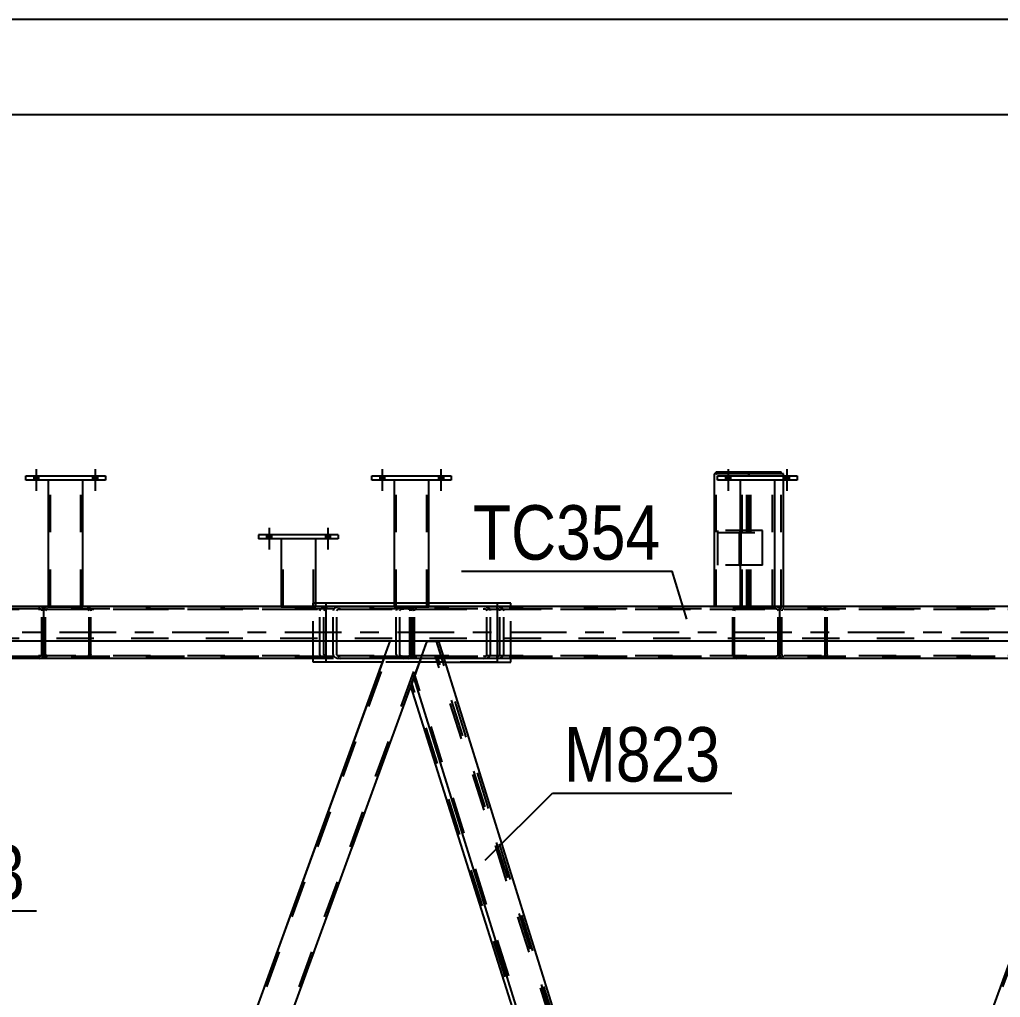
# Model space of a CAD drawing. Header units: millimetres. Extents: x -857 to 332, y -866 to -25.
# Drawn here: x 18.9 to 70.5, y -76.4 to -25.1 of the extents above; entities that cross this region are included whole.
import ezdxf

# ---------------------------------------------------------------- set-up
doc = ezdxf.new("R2010")
doc.units = ezdxf.units.MM
doc.linetypes.add('DXK_LINE_DOT2', pattern=[3.9198, 1.9599, -1.9599])
doc.linetypes.add('DXK_LINE_DOT3', pattern=[5.9187, 2.979, -0.9799, 0.9799, -0.9799])
doc.styles.add('Arial Narrow', font='ARIALN.TTF', dxfattribs={"height": 0.2})

# ---------------------------------------------------------------- blocks, each defined once
blk = doc.blocks.new('Unknown-570388934-1134')
at = {"color": 5, "linetype": 'Continuous'}
for p, q in [((332.353, -25.051), (-856.647, -25.051)), ((327.353, -30.051), (-851.647, -30.051))]:
    blk.add_line(p, q, dxfattribs=at)
blk = doc.blocks.new('Part-570388934-10707 - 10703')
at = {"color": 7, "linetype": 'DXK_LINE_DOT2'}
for p, q in [((38.749, -56.066), (38.727, -56.128)), ((38.727, -58.419), (38.727, -56.128)), ((38.757, -56.044), (38.749, -56.066)), ((38.925, -56.128), (38.941, -56.086)), ((38.925, -58.419), (38.925, -56.128)), ((39.124, -55.909), (38.972, -55.926)), ((39.048, -56.027), (39.124, -56.019)), ((77.981, -55.909), (39.124, -55.909)), ((77.981, -56.019), (39.124, -56.019)), ((43.445, -55.926), (43.293, -55.909)), ((43.293, -56.019), (43.369, -56.027)), ((43.476, -56.086), (43.491, -56.128)), ((43.491, -58.419), (43.491, -56.128)), ((43.667, -56.066), (43.659, -56.044)), ((43.69, -56.128), (43.667, -56.066)), ((43.69, -58.419), (43.69, -56.128)), ((73.416, -56.128), (73.446, -56.044)), ((73.416, -58.419), (73.416, -56.128)), ((73.629, -56.086), (73.614, -56.128)), ((73.614, -58.419), (73.614, -56.128)), ((73.661, -55.926), (73.813, -55.909)), ((73.813, -56.019), (73.737, -56.027)), ((77.981, -55.909), (78.133, -55.926)), ((78.057, -56.027), (77.981, -56.019)), ((78.18, -56.128), (78.165, -56.086)), ((78.18, -58.419), (78.18, -56.128)), ((78.348, -56.044), (78.356, -56.066)), ((78.356, -56.066), (78.378, -56.128)), ((78.378, -58.419), (78.378, -56.128)), ((38.727, -58.419), (38.757, -58.502)), ((38.941, -58.46), (38.925, -58.419)), ((38.972, -58.62), (39.124, -58.637)), ((39.124, -58.528), (39.048, -58.519)), ((77.981, -58.528), (39.124, -58.528)), ((44.053, -58.637), (39.124, -58.637)), ((43.369, -58.519), (43.293, -58.528)), ((43.293, -58.637), (43.445, -58.62)), ((43.491, -58.419), (43.476, -58.46)), ((43.659, -58.502), (43.69, -58.419)), ((77.981, -58.637), (59.096, -58.637)), ((73.446, -58.502), (73.416, -58.419)), ((73.614, -58.419), (73.629, -58.46)), ((73.813, -58.637), (73.661, -58.62)), ((73.737, -58.519), (73.813, -58.528)), ((77.981, -58.528), (78.057, -58.519)), ((78.133, -58.62), (77.981, -58.637)), ((78.165, -58.46), (78.18, -58.419)), ((78.378, -58.419), (78.348, -58.502))]:
    blk.add_line(p, q, dxfattribs=at)
at = {"color": 2, "linetype": 'Continuous'}
blk.add_line((59.096, -58.637), (44.053, -58.637), dxfattribs=at)
at = {"color": 7, "linetype": 'DXK_LINE_DOT2'}
for centre, radius, start, end in [((39.033, -56.292), 0.371, 99.5183, 138.064), ((39.079, -56.21), 0.186, 99.5183, 138.064), ((43.338, -56.21), 0.186, 41.9361, 80.4818), ((43.383, -56.292), 0.371, 41.9361, 80.4818), ((73.722, -56.292), 0.371, 99.5183, 138.064), ((73.767, -56.21), 0.186, 99.5183, 138.064), ((78.027, -56.21), 0.186, 41.9361, 80.4818), ((78.072, -56.292), 0.371, 41.9361, 80.4818), ((39.033, -58.254), 0.371, 221.9361, 260.4818), ((39.079, -58.336), 0.186, 221.9361, 260.4818), ((43.338, -58.336), 0.186, 279.5183, 318.064), ((43.383, -58.254), 0.371, 279.5183, 318.064), ((73.722, -58.254), 0.371, 221.9361, 260.4818), ((73.767, -58.336), 0.186, 221.9361, 260.4818), ((78.027, -58.336), 0.186, 279.5183, 318.064), ((78.072, -58.254), 0.371, 279.5183, 318.064)]:
    blk.add_arc(centre, radius, start, end, dxfattribs=at)
blk = doc.blocks.new('Part-570388934-11041 - 10703')
at = {"color": 2, "linetype": 'Continuous'}
for p, q in [((55.552, -48.927), (55.552, -48.818)), ((55.552, -48.818), (58.97, -48.818)), ((57.294, -48.927), (57.227, -48.927)), ((58.97, -48.818), (58.97, -48.818)), ((58.97, -48.927), (58.97, -48.818))]:
    blk.add_line(p, q, dxfattribs=at)
at = {"color": 7, "linetype": 'DXK_LINE_DOT2'}
for p, q in [((55.552, -48.818), (58.97, -48.818)), ((58.97, -48.927), (55.552, -48.927)), ((55.552, -48.927), (55.552, -48.927)), ((55.552, -48.927), (55.552, -48.927)), ((57.227, -48.927), (55.552, -48.927)), ((58.97, -48.927), (57.294, -48.927)), ((58.97, -48.927), (58.97, -48.927)), ((58.97, -48.927), (58.97, -48.927))]:
    blk.add_line(p, q, dxfattribs=at)
blk = doc.blocks.new('Part-570388934-10730 - 10703')
at = {"color": 7, "linetype": 'DXK_LINE_DOT2'}
for p, q in [((18.515, -112.728), (38.202, -58.637)), ((20.217, -112.728), (39.905, -58.637)), ((20.333, -112.728), (40.021, -58.637)), ((38.02, -58.819), (38.086, -58.637)), ((40.021, -58.637), (38.086, -58.637)), ((38.086, -58.637), (38.104, -58.637))]:
    blk.add_line(p, q, dxfattribs=at)
at = {"color": 2, "linetype": 'Continuous'}
blk.add_line((18.936, -111.25), (38.02, -58.819), dxfattribs=at)
blk = doc.blocks.new('Part-570388934-10806 - 10703')
at = {"color": 7, "linetype": 'DXK_LINE_DOT2'}
for p, q in [((58.898, -56.128), (58.913, -56.044)), ((58.898, -57.727), (58.898, -56.128)), ((58.913, -56.044), (58.956, -55.973)), ((58.956, -55.973), (59.02, -55.926)), ((59.005, -56.086), (58.997, -56.128)), ((58.997, -58.419), (58.997, -56.128)), ((59.026, -56.05), (59.005, -56.086)), ((59.02, -55.926), (59.096, -55.909)), ((59.058, -56.027), (59.026, -56.05)), ((59.096, -56.019), (59.058, -56.027)), ((78.048, -55.909), (59.096, -55.909)), ((78.048, -56.019), (59.096, -56.019)), ((61.181, -55.909), (61.257, -55.926)), ((61.219, -56.027), (61.181, -56.019)), ((61.251, -56.05), (61.219, -56.027)), ((61.273, -56.086), (61.251, -56.05)), ((61.257, -55.926), (61.321, -55.973)), ((61.28, -56.128), (61.273, -56.086)), ((61.28, -58.419), (61.28, -56.128)), ((61.321, -55.973), (61.364, -56.044)), ((61.364, -56.044), (61.379, -56.128)), ((61.379, -58.419), (61.379, -56.128)), ((74.129, -56.066), (74.106, -56.128)), ((74.106, -58.419), (74.106, -56.128)), ((74.136, -56.044), (74.129, -56.066)), ((74.305, -56.128), (74.32, -56.086)), ((74.305, -58.419), (74.305, -56.128)), ((74.503, -55.909), (74.351, -55.926)), ((74.427, -56.027), (74.503, -56.019)), ((77.424, -56.019), (77.424, -55.909)), ((78.124, -55.926), (78.048, -55.909)), ((78.048, -56.019), (78.086, -56.027)), ((78.086, -56.027), (78.118, -56.05)), ((78.118, -56.05), (78.14, -56.086)), ((78.189, -55.973), (78.124, -55.926)), ((78.14, -56.086), (78.147, -56.128)), ((78.147, -58.419), (78.147, -56.128)), ((78.232, -56.044), (78.189, -55.973)), ((78.247, -56.128), (78.232, -56.044)), ((78.247, -58.419), (78.247, -56.128)), ((58.997, -58.419), (59.005, -58.46)), ((59.005, -58.46), (59.026, -58.496)), ((59.026, -58.496), (59.058, -58.519)), ((59.058, -58.519), (59.096, -58.528)), ((78.048, -58.528), (59.096, -58.528)), ((61.181, -58.528), (61.219, -58.519)), ((61.257, -58.62), (61.181, -58.637)), ((61.219, -58.519), (61.251, -58.496)), ((61.251, -58.496), (61.273, -58.46)), ((61.321, -58.573), (61.257, -58.62)), ((61.273, -58.46), (61.28, -58.419)), ((61.364, -58.502), (61.321, -58.573)), ((61.379, -58.419), (61.364, -58.502)), ((78.048, -58.637), (73.743, -58.637)), ((74.106, -58.419), (74.136, -58.502)), ((74.32, -58.46), (74.305, -58.419)), ((74.351, -58.62), (74.503, -58.637)), ((74.503, -58.528), (74.427, -58.519)), ((77.424, -58.637), (77.424, -58.528)), ((78.086, -58.519), (78.048, -58.528)), ((78.048, -58.637), (78.124, -58.62)), ((78.118, -58.496), (78.086, -58.519)), ((78.14, -58.46), (78.118, -58.496)), ((78.124, -58.62), (78.189, -58.573)), ((78.147, -58.419), (78.14, -58.46)), ((78.189, -58.573), (78.232, -58.502)), ((78.232, -58.502), (78.247, -58.419))]:
    blk.add_line(p, q, dxfattribs=at)
at = {"color": 2, "linetype": 'Continuous'}
for p, q in [((58.898, -58.419), (58.898, -57.727)), ((58.913, -58.502), (58.898, -58.419)), ((58.956, -58.573), (58.913, -58.502)), ((59.02, -58.62), (58.956, -58.573)), ((59.096, -58.637), (59.02, -58.62)), ((73.743, -58.637), (59.096, -58.637))]:
    blk.add_line(p, q, dxfattribs=at)
at = {"color": 7, "linetype": 'DXK_LINE_DOT2'}
for centre, radius, start, end in [((74.413, -56.292), 0.371, 99.5183, 138.064), ((74.458, -56.21), 0.186, 99.5183, 138.064), ((74.413, -58.254), 0.371, 221.9361, 260.4818), ((74.458, -58.336), 0.186, 221.9361, 260.4818)]:
    blk.add_arc(centre, radius, start, end, dxfattribs=at)
blk = doc.blocks.new('Part-570388934-11185 - 10703')
at = {"color": 2, "linetype": 'Continuous'}
for p, q in [((19.259, -49.255), (19.259, -49.037)), ((19.259, -49.037), (23.441, -49.037)), ((23.441, -49.255), (19.259, -49.255)), ((23.441, -49.037), (23.441, -49.255))]:
    blk.add_line(p, q, dxfattribs=at)
blk = doc.blocks.new('Part-570388934-10750 - 10703')
at = {"color": 7, "linetype": 'DXK_LINE_DOT2'}
for p, q in [((296.272, -55.909), (-17.457, -55.91)), ((296.272, -56.055), (-17.457, -56.055)), ((296.272, -58.491), (-17.457, -58.491)), ((296.272, -58.637), (-4.343, -58.637)), ((199.533, -58.637), (-4.343, -58.637))]:
    blk.add_line(p, q, dxfattribs=at)
at = {"color": 7, "linetype": 'DXK_LINE_DOT3'}
blk.add_line((296.272, -57.273), (-17.457, -57.273), dxfattribs=at)
blk = doc.blocks.new('Part-570388934-10770 - 10703')
at = {"color": 7, "linetype": 'DXK_LINE_DOT2'}
for p, q in [((20.201, -56.128), (20.216, -56.044)), ((20.201, -57.728), (20.201, -56.128)), ((20.216, -56.044), (20.259, -55.973)), ((20.259, -55.973), (20.323, -55.926)), ((20.307, -56.086), (20.3, -56.128)), ((20.3, -58.419), (20.3, -56.128)), ((20.329, -56.051), (20.307, -56.086)), ((20.323, -55.926), (20.399, -55.909)), ((20.361, -56.027), (20.329, -56.051)), ((20.399, -56.019), (20.361, -56.027)), ((39.351, -55.909), (20.399, -55.909)), ((39.351, -56.019), (20.399, -56.019)), ((22.483, -55.909), (22.559, -55.926)), ((22.521, -56.027), (22.483, -56.019)), ((22.554, -56.051), (22.521, -56.027)), ((22.575, -56.086), (22.554, -56.051)), ((22.559, -55.926), (22.624, -55.973)), ((22.583, -56.128), (22.575, -56.086)), ((22.583, -58.419), (22.583, -56.128)), ((22.624, -55.973), (22.667, -56.044)), ((22.667, -56.044), (22.682, -56.128)), ((22.682, -58.419), (22.682, -56.128)), ((35.431, -56.066), (35.409, -56.128)), ((35.409, -58.419), (35.409, -56.128)), ((35.439, -56.044), (35.431, -56.066)), ((35.607, -56.128), (35.622, -56.086)), ((35.607, -58.419), (35.607, -56.128)), ((35.806, -55.909), (35.654, -55.926)), ((35.73, -56.027), (35.806, -56.019)), ((38.727, -56.019), (38.727, -55.909)), ((39.427, -55.926), (39.351, -55.909)), ((39.351, -56.019), (39.389, -56.027)), ((39.389, -56.027), (39.421, -56.05)), ((39.421, -56.05), (39.442, -56.086)), ((39.491, -55.973), (39.427, -55.926)), ((39.442, -56.086), (39.45, -56.128)), ((39.45, -58.419), (39.45, -56.128)), ((39.534, -56.044), (39.491, -55.973)), ((39.549, -56.128), (39.534, -56.044)), ((39.549, -58.419), (39.549, -56.128)), ((20.3, -58.419), (20.307, -58.46)), ((20.307, -58.46), (20.329, -58.496)), ((20.329, -58.496), (20.361, -58.519)), ((20.361, -58.519), (20.399, -58.528)), ((39.351, -58.528), (20.399, -58.528)), ((22.483, -58.528), (22.521, -58.519)), ((22.559, -58.62), (22.483, -58.637)), ((22.521, -58.519), (22.554, -58.496)), ((22.554, -58.496), (22.575, -58.46)), ((22.624, -58.573), (22.559, -58.62)), ((22.575, -58.46), (22.583, -58.419)), ((22.667, -58.502), (22.624, -58.573)), ((22.682, -58.419), (22.667, -58.502)), ((39.351, -58.637), (35.045, -58.637)), ((35.409, -58.419), (35.439, -58.502)), ((35.622, -58.46), (35.607, -58.419)), ((35.654, -58.62), (35.806, -58.637)), ((35.806, -58.528), (35.73, -58.519)), ((38.727, -58.637), (38.727, -58.528)), ((39.389, -58.519), (39.351, -58.528)), ((39.351, -58.637), (39.427, -58.62)), ((39.421, -58.496), (39.389, -58.519)), ((39.442, -58.46), (39.421, -58.496)), ((39.427, -58.62), (39.491, -58.573)), ((39.45, -58.419), (39.442, -58.46)), ((39.491, -58.573), (39.534, -58.502)), ((39.534, -58.502), (39.549, -58.419))]:
    blk.add_line(p, q, dxfattribs=at)
at = {"color": 2, "linetype": 'Continuous'}
for p, q in [((20.201, -58.419), (20.201, -57.728)), ((20.216, -58.502), (20.201, -58.419)), ((20.259, -58.573), (20.216, -58.502)), ((20.323, -58.62), (20.259, -58.573)), ((20.399, -58.637), (20.323, -58.62)), ((35.045, -58.637), (20.399, -58.637))]:
    blk.add_line(p, q, dxfattribs=at)
at = {"color": 7, "linetype": 'DXK_LINE_DOT2'}
for centre, radius, start, end in [((35.715, -56.292), 0.371, 99.5183, 138.064), ((35.761, -56.21), 0.186, 99.5183, 138.064), ((35.715, -58.254), 0.371, 221.9361, 260.4818), ((35.761, -58.336), 0.186, 221.9361, 260.4818)]:
    blk.add_arc(centre, radius, start, end, dxfattribs=at)
blk = doc.blocks.new('Part-570388934-10773 - 10703')
at = {"color": 7, "linetype": 'DXK_LINE_DOT2'}
for p, q in [((0.052, -56.066), (0.03, -56.128)), ((0.03, -58.419), (0.03, -56.128)), ((0.06, -56.044), (0.052, -56.066)), ((0.228, -56.128), (0.243, -56.086)), ((0.228, -58.419), (0.228, -56.128)), ((0.427, -55.909), (0.275, -55.926)), ((0.351, -56.027), (0.427, -56.019)), ((39.284, -55.909), (0.427, -55.909)), ((39.284, -56.019), (0.427, -56.019)), ((4.747, -55.926), (4.595, -55.909)), ((4.595, -56.019), (4.671, -56.027)), ((4.779, -56.086), (4.794, -56.128)), ((4.794, -58.419), (4.794, -56.128)), ((4.97, -56.066), (4.962, -56.044)), ((4.992, -56.128), (4.97, -56.066)), ((4.992, -58.419), (4.992, -56.128)), ((34.718, -56.128), (34.749, -56.044)), ((34.718, -58.419), (34.718, -56.128)), ((34.932, -56.086), (34.917, -56.128)), ((34.917, -58.419), (34.917, -56.128)), ((34.963, -55.926), (35.115, -55.909)), ((35.115, -56.019), (35.039, -56.027)), ((39.284, -55.909), (39.436, -55.926)), ((39.36, -56.027), (39.284, -56.019)), ((39.482, -56.128), (39.467, -56.086)), ((39.482, -58.419), (39.482, -56.128)), ((39.651, -56.044), (39.659, -56.066)), ((39.659, -56.066), (39.681, -56.128)), ((39.681, -58.419), (39.681, -56.128)), ((0.03, -58.419), (0.06, -58.502)), ((0.243, -58.46), (0.228, -58.419)), ((0.275, -58.62), (0.427, -58.637)), ((0.427, -58.528), (0.351, -58.519)), ((39.284, -58.528), (0.427, -58.528)), ((5.356, -58.637), (0.427, -58.637)), ((4.671, -58.519), (4.595, -58.528)), ((4.595, -58.637), (4.747, -58.62)), ((4.794, -58.419), (4.779, -58.46)), ((4.962, -58.502), (4.992, -58.419)), ((39.284, -58.637), (20.399, -58.637)), ((34.749, -58.502), (34.718, -58.419)), ((34.917, -58.419), (34.932, -58.46)), ((35.115, -58.637), (34.963, -58.62)), ((35.039, -58.519), (35.115, -58.528)), ((39.284, -58.528), (39.36, -58.519)), ((39.436, -58.62), (39.284, -58.637)), ((39.467, -58.46), (39.482, -58.419)), ((39.681, -58.419), (39.651, -58.502))]:
    blk.add_line(p, q, dxfattribs=at)
at = {"color": 2, "linetype": 'Continuous'}
blk.add_line((20.399, -58.637), (5.356, -58.637), dxfattribs=at)
at = {"color": 7, "linetype": 'DXK_LINE_DOT2'}
for centre, radius, start, end in [((0.336, -56.292), 0.371, 99.5183, 138.064), ((0.381, -56.21), 0.186, 99.5183, 138.064), ((4.641, -56.21), 0.186, 41.9361, 80.4818), ((4.686, -56.292), 0.371, 41.9361, 80.4818), ((35.025, -56.292), 0.371, 99.5183, 138.064), ((35.07, -56.21), 0.186, 99.5183, 138.064), ((39.329, -56.21), 0.186, 41.9361, 80.4818), ((39.375, -56.292), 0.371, 41.9361, 80.4818), ((0.336, -58.254), 0.371, 221.9361, 260.4818), ((0.381, -58.336), 0.186, 221.9361, 260.4818), ((4.641, -58.336), 0.186, 279.5183, 318.064), ((4.686, -58.254), 0.371, 279.5183, 318.064), ((35.025, -58.254), 0.371, 221.9361, 260.4818), ((35.07, -58.336), 0.186, 221.9361, 260.4818), ((39.329, -58.336), 0.186, 279.5183, 318.064), ((39.375, -58.254), 0.371, 279.5183, 318.064)]:
    blk.add_arc(centre, radius, start, end, dxfattribs=at)
blk = doc.blocks.new('Part-570388934-10854 - 10703')
at = {"color": 7, "linetype": 'DXK_LINE_DOT2'}
for p, q in [((18.515, -112.728), (38.533, -57.728)), ((20.218, -112.728), (40.236, -57.728)), ((39.649, -59.66), (40.352, -57.728))]:
    blk.add_line(p, q, dxfattribs=at)
at = {"color": 2, "linetype": 'Continuous'}
for p, q in [((18.937, -111.25), (38.417, -57.728)), ((40.352, -57.728), (38.417, -57.728)), ((20.334, -112.728), (39.649, -59.66))]:
    blk.add_line(p, q, dxfattribs=at)
blk = doc.blocks.new('Part-570388934-11257 - 10703')
at = {"color": 2, "linetype": 'Continuous'}
for p, q in [((56.805, -49.255), (56.805, -55.911)), ((58.623, -55.911), (58.623, -49.255)), ((56.805, -55.911), (58.623, -55.911))]:
    blk.add_line(p, q, dxfattribs=at)
at = {"color": 7, "linetype": 'DXK_LINE_DOT2'}
for p, q in [((58.623, -49.255), (56.805, -49.255)), ((56.805, -49.255), (56.822, -49.255)), ((56.914, -55.911), (56.914, -49.255)), ((58.514, -55.911), (58.514, -49.255)), ((58.506, -55.911), (58.488, -55.911)), ((58.488, -55.911), (58.506, -55.911)), ((58.506, -55.911), (58.514, -55.911)), ((58.514, -55.911), (58.506, -55.911))]:
    blk.add_line(p, q, dxfattribs=at)
blk = doc.blocks.new('Part-570388934-10900 - 10703')
at = {"color": 2, "linetype": 'Continuous'}
for p, q in [((35.679, -52.127), (31.497, -52.127)), ((31.497, -52.127), (31.497, -52.345)), ((35.679, -52.345), (31.497, -52.345)), ((35.679, -52.127), (35.679, -52.345))]:
    blk.add_line(p, q, dxfattribs=at)
blk = doc.blocks.new('Part-570388934-10924 - 10703')
at = {"color": 7, "linetype": 'DXK_LINE_DOT2'}
for p, q in [((0.852, -56.128), (0.867, -56.044)), ((0.852, -58.419), (0.852, -56.128)), ((0.867, -56.044), (0.91, -55.973)), ((0.91, -55.973), (0.974, -55.926)), ((0.959, -56.086), (0.951, -56.128)), ((0.951, -58.419), (0.951, -56.128)), ((0.977, -56.051), (0.959, -56.086)), ((0.974, -55.926), (0.984, -55.924)), ((1.041, -56.027), (0.977, -56.051)), ((0.977, -58.496), (0.977, -56.051)), ((1.117, -55.909), (0.984, -55.924)), ((0.984, -58.622), (0.984, -55.924)), ((1.117, -56.019), (1.041, -56.027)), ((20.002, -55.909), (1.117, -55.909)), ((20.002, -56.019), (1.117, -56.019)), ((5.286, -55.909), (5.438, -55.926)), ((5.362, -56.027), (5.286, -56.019)), ((5.484, -56.128), (5.469, -56.086)), ((5.484, -58.419), (5.484, -56.128)), ((5.653, -56.044), (5.683, -56.128)), ((5.683, -58.419), (5.683, -56.128)), ((17.734, -56.044), (17.719, -56.128)), ((17.719, -58.419), (17.719, -56.128)), ((17.777, -55.973), (17.734, -56.044)), ((17.842, -55.926), (17.777, -55.973)), ((17.818, -56.128), (17.826, -56.086)), ((17.818, -58.419), (17.818, -56.128)), ((17.826, -56.086), (17.848, -56.051)), ((17.918, -55.909), (17.842, -55.926)), ((17.848, -56.051), (17.88, -56.027)), ((17.88, -56.027), (17.918, -56.019)), ((20.078, -55.926), (20.002, -55.909)), ((20.002, -56.019), (20.04, -56.027)), ((20.04, -56.027), (20.072, -56.051)), ((20.072, -56.051), (20.094, -56.086)), ((20.142, -55.973), (20.078, -55.926)), ((20.094, -56.086), (20.101, -56.128)), ((20.101, -58.419), (20.101, -56.128)), ((20.185, -56.044), (20.142, -55.973)), ((20.201, -56.128), (20.185, -56.044)), ((20.201, -58.419), (20.201, -56.128)), ((0.867, -58.502), (0.852, -58.419)), ((0.91, -58.573), (0.867, -58.502)), ((0.974, -58.62), (0.91, -58.573)), ((0.951, -58.419), (0.959, -58.46)), ((0.959, -58.46), (0.977, -58.496)), ((0.984, -58.622), (0.974, -58.62)), ((0.977, -58.496), (1.041, -58.519)), ((1.117, -58.637), (0.984, -58.622)), ((1.041, -58.519), (1.117, -58.528)), ((20.002, -58.528), (1.117, -58.528)), ((20.002, -58.637), (1.117, -58.637)), ((5.286, -58.528), (5.362, -58.519)), ((5.438, -58.62), (5.286, -58.637)), ((5.469, -58.46), (5.484, -58.419)), ((5.683, -58.419), (5.653, -58.502)), ((17.719, -58.419), (17.734, -58.502)), ((17.734, -58.502), (17.777, -58.573)), ((17.777, -58.573), (17.842, -58.62)), ((17.826, -58.46), (17.818, -58.419)), ((17.848, -58.496), (17.826, -58.46)), ((17.842, -58.62), (17.918, -58.637)), ((17.88, -58.519), (17.848, -58.496)), ((17.918, -58.528), (17.88, -58.519)), ((20.04, -58.519), (20.002, -58.528)), ((20.002, -58.637), (20.078, -58.62)), ((20.072, -58.496), (20.04, -58.519)), ((20.094, -58.46), (20.072, -58.496)), ((20.078, -58.62), (20.142, -58.573)), ((20.101, -58.419), (20.094, -58.46)), ((20.142, -58.573), (20.185, -58.502)), ((20.185, -58.502), (20.201, -58.419))]:
    blk.add_line(p, q, dxfattribs=at)
for centre, radius, start, end in [((5.331, -56.21), 0.186, 41.9361, 80.4818), ((5.376, -56.292), 0.371, 41.9361, 80.4818), ((5.331, -58.336), 0.186, 279.5183, 318.064), ((5.376, -58.254), 0.371, 279.5183, 318.064)]:
    blk.add_arc(centre, radius, start, end, dxfattribs=at)
blk = doc.blocks.new('Part-570388934-10927 - 10703')
at = {"color": 7, "linetype": 'DXK_LINE_DOT2'}
for p, q in [((39.549, -56.128), (39.564, -56.044)), ((39.549, -58.419), (39.549, -56.128)), ((39.564, -56.044), (39.607, -55.973)), ((39.607, -55.973), (39.672, -55.926)), ((39.656, -56.086), (39.649, -56.128)), ((39.649, -58.419), (39.649, -56.128)), ((39.674, -56.051), (39.656, -56.086)), ((39.672, -55.926), (39.681, -55.924)), ((39.739, -56.027), (39.674, -56.051)), ((39.674, -58.496), (39.674, -56.051)), ((39.815, -55.909), (39.681, -55.924)), ((39.681, -58.622), (39.681, -55.924)), ((39.815, -56.019), (39.739, -56.027)), ((58.699, -55.909), (39.815, -55.909)), ((58.699, -56.019), (39.815, -56.019)), ((43.983, -55.909), (44.135, -55.926)), ((44.059, -56.027), (43.983, -56.019)), ((44.182, -56.128), (44.167, -56.086)), ((44.182, -58.419), (44.182, -56.128)), ((44.35, -56.044), (44.38, -56.128)), ((44.38, -58.419), (44.38, -56.128)), ((56.432, -56.044), (56.417, -56.128)), ((56.417, -58.419), (56.417, -56.128)), ((56.475, -55.973), (56.432, -56.044)), ((56.539, -55.926), (56.475, -55.973)), ((56.516, -56.128), (56.523, -56.086)), ((56.516, -58.419), (56.516, -56.128)), ((56.523, -56.086), (56.545, -56.05)), ((56.615, -55.909), (56.539, -55.926)), ((56.545, -56.05), (56.577, -56.027)), ((56.577, -56.027), (56.615, -56.019)), ((58.775, -55.926), (58.699, -55.909)), ((58.699, -56.019), (58.737, -56.027)), ((58.737, -56.027), (58.77, -56.05)), ((58.77, -56.05), (58.791, -56.086)), ((58.84, -55.973), (58.775, -55.926)), ((58.791, -56.086), (58.799, -56.128)), ((58.799, -58.419), (58.799, -56.128)), ((58.883, -56.044), (58.84, -55.973)), ((58.898, -56.128), (58.883, -56.044)), ((58.898, -58.419), (58.898, -56.128)), ((39.564, -58.502), (39.549, -58.419)), ((39.607, -58.573), (39.564, -58.502)), ((39.672, -58.62), (39.607, -58.573)), ((39.649, -58.419), (39.656, -58.46)), ((39.656, -58.46), (39.674, -58.496)), ((39.681, -58.622), (39.672, -58.62)), ((39.674, -58.496), (39.739, -58.519)), ((39.815, -58.637), (39.681, -58.622)), ((39.739, -58.519), (39.815, -58.528)), ((58.699, -58.528), (39.815, -58.528)), ((58.699, -58.637), (39.815, -58.637)), ((43.983, -58.528), (44.059, -58.519)), ((44.135, -58.62), (43.983, -58.637)), ((44.167, -58.46), (44.182, -58.419)), ((44.38, -58.419), (44.35, -58.502)), ((56.417, -58.419), (56.432, -58.502)), ((56.432, -58.502), (56.475, -58.573)), ((56.475, -58.573), (56.539, -58.62)), ((56.523, -58.46), (56.516, -58.419)), ((56.545, -58.496), (56.523, -58.46)), ((56.539, -58.62), (56.615, -58.637)), ((56.577, -58.519), (56.545, -58.496)), ((56.615, -58.528), (56.577, -58.519)), ((58.737, -58.519), (58.699, -58.528)), ((58.699, -58.637), (58.775, -58.62)), ((58.77, -58.496), (58.737, -58.519)), ((58.791, -58.46), (58.77, -58.496)), ((58.775, -58.62), (58.84, -58.573)), ((58.799, -58.419), (58.791, -58.46)), ((58.84, -58.573), (58.883, -58.502)), ((58.883, -58.502), (58.898, -58.419))]:
    blk.add_line(p, q, dxfattribs=at)
for centre, radius, start, end in [((44.028, -56.21), 0.186, 41.9361, 80.4818), ((44.074, -56.292), 0.371, 41.9361, 80.4818), ((44.028, -58.336), 0.186, 279.5183, 318.064), ((44.074, -58.254), 0.371, 279.5183, 318.064)]:
    blk.add_arc(centre, radius, start, end, dxfattribs=at)
blk = doc.blocks.new('Part-570388934-10939 - 10703')
at = {"color": 2, "linetype": 'Continuous'}
for p, q in [((38.623, -55.728), (35.045, -55.728)), ((35.045, -55.909), (35.045, -55.728)), ((44.053, -55.728), (40.441, -55.728)), ((44.053, -55.909), (44.053, -55.728)), ((35.045, -58.819), (35.045, -57.728)), ((44.053, -58.819), (44.053, -57.728)), ((38.02, -58.819), (35.045, -58.819)), ((41.291, -58.819), (44.053, -58.819))]:
    blk.add_line(p, q, dxfattribs=at)
at = {"color": 7, "linetype": 'DXK_LINE_DOT2'}
for p, q in [((35.045, -57.728), (35.045, -55.909)), ((40.441, -55.728), (38.623, -55.728)), ((44.053, -57.728), (44.053, -55.909)), ((41.291, -58.819), (38.02, -58.819))]:
    blk.add_line(p, q, dxfattribs=at)
blk = doc.blocks.new('Bolt-570388934-11092 - 10703')
at = {"linetype": 'Continuous'}
for points in [[(38.114, -49.037), (37.859, -49.037), (37.859, -49.255), (38.114, -49.255)], [(38.114, -49.037), (37.859, -49.037), (37.859, -49.255), (38.114, -49.255)], [(41.205, -49.037), (40.95, -49.037), (40.95, -49.255), (41.205, -49.255)], [(41.205, -49.037), (40.95, -49.037), (40.95, -49.255), (41.205, -49.255)]]:
    blk.add_hatch(color=1, dxfattribs=at).paths.add_polyline_path(points)
at = {"color": 1, "linetype": 'Continuous'}
for p, q in [((37.987, -48.673), (37.987, -49.818)), ((37.987, -48.673), (37.987, -49.818)), ((41.078, -48.673), (41.078, -49.818)), ((41.078, -48.673), (41.078, -49.818)), ((37.859, -49.037), (37.859, -49.255)), ((37.859, -49.037), (37.859, -49.255)), ((38.114, -49.037), (38.114, -49.255)), ((38.114, -49.037), (38.114, -49.255)), ((40.95, -49.037), (40.95, -49.255)), ((40.95, -49.037), (40.95, -49.255)), ((41.205, -49.037), (41.205, -49.255)), ((41.205, -49.037), (41.205, -49.255))]:
    blk.add_line(p, q, dxfattribs=at)
blk = doc.blocks.new('Part-570388934-10982 - 10703')
at = {"color": 7, "linetype": 'DXK_LINE_DOT2'}
for p, q in [((56.862, -52.018), (56.752, -52.018)), ((56.752, -52.018), (56.752, -53.727)), ((56.862, -53.727), (56.862, -52.018)), ((56.752, -52.29), (56.862, -52.29)), ((56.752, -53.727), (56.862, -53.727))]:
    blk.add_line(p, q, dxfattribs=at)
blk = doc.blocks.new('Part-570388934-11032 - 10703')
at = {"color": 2, "linetype": 'Continuous'}
for p, q in [((35.045, -55.728), (34.355, -55.728)), ((34.355, -55.909), (34.355, -55.728)), ((44.744, -55.728), (44.053, -55.728)), ((44.744, -55.909), (44.744, -55.728)), ((34.355, -58.819), (34.355, -58.637)), ((44.744, -58.819), (44.744, -58.637)), ((35.045, -58.819), (34.355, -58.819)), ((44.053, -58.819), (44.744, -58.819))]:
    blk.add_line(p, q, dxfattribs=at)
at = {"color": 7, "linetype": 'DXK_LINE_DOT2'}
for p, q in [((34.355, -58.637), (34.355, -55.909)), ((44.053, -55.728), (35.045, -55.728)), ((44.744, -58.637), (44.744, -55.909)), ((44.053, -58.819), (35.045, -58.819))]:
    blk.add_line(p, q, dxfattribs=at)
blk = doc.blocks.new('Part-570388934-11069 - 10703')
at = {"color": 7, "linetype": 'DXK_LINE_DOT2'}
for p, q in [((57.988, -51.908), (55.624, -51.908)), ((55.624, -53.727), (55.624, -51.908)), ((55.624, -52.018), (57.988, -52.018)), ((57.988, -53.727), (57.988, -51.908)), ((57.988, -53.727), (55.624, -53.727))]:
    blk.add_line(p, q, dxfattribs=at)
blk = doc.blocks.new('Bolt-570388934-11085 - 10703')
at = {"linetype": 'Continuous'}
for points in [[(32.17, -52.127), (31.915, -52.127), (31.915, -52.345), (32.17, -52.345)], [(32.17, -52.127), (31.915, -52.127), (31.915, -52.345), (32.17, -52.345)], [(35.261, -52.127), (35.006, -52.127), (35.006, -52.345), (35.261, -52.345)], [(35.261, -52.127), (35.006, -52.127), (35.006, -52.345), (35.261, -52.345)]]:
    blk.add_hatch(color=1, dxfattribs=at).paths.add_polyline_path(points)
at = {"color": 1, "linetype": 'Continuous'}
for p, q in [((32.042, -51.763), (32.042, -52.908)), ((32.042, -51.763), (32.042, -52.908)), ((35.133, -51.763), (35.133, -52.908)), ((35.133, -51.763), (35.133, -52.908)), ((31.915, -52.127), (31.915, -52.345)), ((31.915, -52.127), (31.915, -52.345)), ((32.17, -52.127), (32.17, -52.345)), ((32.17, -52.127), (32.17, -52.345)), ((35.006, -52.127), (35.006, -52.345)), ((35.006, -52.127), (35.006, -52.345)), ((35.261, -52.127), (35.261, -52.345)), ((35.261, -52.127), (35.261, -52.345))]:
    blk.add_line(p, q, dxfattribs=at)
blk = doc.blocks.new('Bolt-570388934-11089 - 10703')
at = {"linetype": 'Continuous'}
for points in [[(56.296, -49.037), (56.041, -49.037), (56.041, -49.255), (56.296, -49.255)], [(56.296, -49.037), (56.041, -49.037), (56.041, -49.255), (56.296, -49.255)], [(59.387, -49.037), (59.132, -49.037), (59.132, -49.255), (59.387, -49.255)], [(59.387, -49.037), (59.132, -49.037), (59.132, -49.255), (59.387, -49.255)]]:
    blk.add_hatch(color=1, dxfattribs=at).paths.add_polyline_path(points)
at = {"color": 1, "linetype": 'Continuous'}
for p, q in [((56.169, -48.673), (56.169, -49.818)), ((56.169, -48.673), (56.169, -49.818)), ((59.259, -48.673), (59.259, -49.818)), ((59.259, -48.673), (59.259, -49.818)), ((56.041, -49.037), (56.041, -49.255)), ((56.041, -49.037), (56.041, -49.255)), ((56.296, -49.037), (56.296, -49.255)), ((56.296, -49.037), (56.296, -49.255)), ((59.132, -49.037), (59.132, -49.255)), ((59.132, -49.037), (59.132, -49.255)), ((59.387, -49.037), (59.387, -49.255)), ((59.387, -49.037), (59.387, -49.255))]:
    blk.add_line(p, q, dxfattribs=at)
blk = doc.blocks.new('Bolt-570388934-11091 - 10703')
at = {"linetype": 'Continuous'}
for points in [[(38.114, -49.037), (37.859, -49.037), (37.859, -49.255), (38.114, -49.255)], [(38.114, -49.037), (37.859, -49.037), (37.859, -49.255), (38.114, -49.255)], [(41.205, -49.037), (40.95, -49.037), (40.95, -49.255), (41.205, -49.255)], [(41.205, -49.037), (40.95, -49.037), (40.95, -49.255), (41.205, -49.255)]]:
    blk.add_hatch(color=1, dxfattribs=at).paths.add_polyline_path(points)
at = {"color": 1, "linetype": 'Continuous'}
for p, q in [((37.987, -48.673), (37.987, -49.818)), ((37.987, -48.673), (37.987, -49.818)), ((41.078, -48.673), (41.078, -49.818)), ((41.078, -48.673), (41.078, -49.818)), ((37.859, -49.037), (37.859, -49.255)), ((37.859, -49.037), (37.859, -49.255)), ((38.114, -49.037), (38.114, -49.255)), ((38.114, -49.037), (38.114, -49.255)), ((40.95, -49.037), (40.95, -49.255)), ((40.95, -49.037), (40.95, -49.255)), ((41.205, -49.037), (41.205, -49.255)), ((41.205, -49.037), (41.205, -49.255))]:
    blk.add_line(p, q, dxfattribs=at)
blk = doc.blocks.new('Bolt-570388934-11093 - 10703')
at = {"linetype": 'Continuous'}
for points in [[(19.932, -49.037), (19.678, -49.037), (19.678, -49.255), (19.932, -49.255)], [(19.932, -49.037), (19.678, -49.037), (19.678, -49.255), (19.932, -49.255)], [(23.023, -49.037), (22.769, -49.037), (22.769, -49.255), (23.023, -49.255)], [(23.023, -49.037), (22.769, -49.037), (22.769, -49.255), (23.023, -49.255)]]:
    blk.add_hatch(color=1, dxfattribs=at).paths.add_polyline_path(points)
at = {"color": 1, "linetype": 'Continuous'}
for p, q in [((19.805, -48.673), (19.805, -49.818)), ((19.805, -48.673), (19.805, -49.818)), ((22.896, -48.673), (22.896, -49.818)), ((22.896, -48.673), (22.896, -49.818)), ((19.678, -49.037), (19.678, -49.255)), ((19.678, -49.037), (19.678, -49.255)), ((19.932, -49.037), (19.932, -49.255)), ((19.932, -49.037), (19.932, -49.255)), ((22.769, -49.037), (22.769, -49.255)), ((22.769, -49.037), (22.769, -49.255)), ((23.023, -49.037), (23.023, -49.255)), ((23.023, -49.037), (23.023, -49.255))]:
    blk.add_line(p, q, dxfattribs=at)
blk = doc.blocks.new('Part-570388934-11133 - 10703')
at = {"color": 2, "linetype": 'Continuous'}
for p, q in [((57.261, -49.037), (57.261, -48.927)), ((59.079, -48.927), (57.294, -48.927)), ((59.079, -49.037), (59.079, -48.927)), ((59.079, -55.909), (59.079, -49.255))]:
    blk.add_line(p, q, dxfattribs=at)
at = {"color": 7, "linetype": 'DXK_LINE_DOT2'}
for p, q in [((57.277, -48.927), (57.261, -48.927)), ((57.261, -48.927), (57.277, -48.927)), ((57.294, -48.927), (57.277, -48.927)), ((57.277, -48.927), (57.294, -48.927)), ((57.37, -55.911), (57.37, -48.927)), ((58.97, -55.911), (58.97, -48.927)), ((57.261, -55.911), (57.261, -49.037)), ((59.079, -49.255), (59.079, -49.037)), ((59.079, -55.911), (57.261, -55.911)), ((59.079, -55.911), (59.079, -55.909))]:
    blk.add_line(p, q, dxfattribs=at)
blk = doc.blocks.new('Part-570388934-11139 - 10703')
at = {"color": 2, "linetype": 'Continuous'}
for p, q in [((32.679, -52.345), (32.679, -55.909)), ((34.497, -55.728), (34.497, -52.345))]:
    blk.add_line(p, q, dxfattribs=at)
at = {"color": 7, "linetype": 'DXK_LINE_DOT2'}
for p, q in [((34.497, -52.345), (32.679, -52.345)), ((32.695, -52.345), (32.679, -52.345)), ((32.788, -55.911), (32.788, -52.345)), ((34.388, -55.911), (34.388, -52.345)), ((32.679, -55.909), (32.679, -55.911)), ((32.679, -55.911), (34.497, -55.911)), ((34.497, -55.911), (34.497, -55.728))]:
    blk.add_line(p, q, dxfattribs=at)
blk = doc.blocks.new('Part-570388934-11173 - 10703')
at = {"color": 2, "linetype": 'Continuous'}
for p, q in [((37.441, -49.255), (37.441, -49.037)), ((37.441, -49.037), (41.623, -49.037)), ((41.623, -49.255), (37.441, -49.255)), ((41.623, -49.037), (41.623, -49.255))]:
    blk.add_line(p, q, dxfattribs=at)
blk = doc.blocks.new('Part-570388934-11176 - 10703')
at = {"color": 7, "linetype": 'DXK_LINE_DOT2'}
for p, q in [((40.441, -49.255), (38.623, -49.255)), ((38.623, -49.255), (38.623, -55.911)), ((38.64, -49.255), (38.623, -49.255)), ((38.732, -55.911), (38.732, -49.255)), ((40.332, -55.911), (40.332, -49.255)), ((40.441, -55.911), (40.441, -49.255)), ((38.623, -55.911), (40.441, -55.911))]:
    blk.add_line(p, q, dxfattribs=at)
blk = doc.blocks.new('Part-570388934-11179 - 10703')
at = {"color": 7, "linetype": 'DXK_LINE_DOT2'}
for p, q in [((37.441, -49.255), (37.441, -49.037)), ((37.441, -49.037), (41.623, -49.037)), ((41.623, -49.255), (37.441, -49.255)), ((41.623, -49.037), (41.623, -49.255))]:
    blk.add_line(p, q, dxfattribs=at)
blk = doc.blocks.new('Part-570388934-11182 - 10703')
at = {"color": 2, "linetype": 'Continuous'}
for p, q in [((20.441, -49.255), (20.441, -55.911)), ((22.259, -55.911), (22.259, -49.255)), ((20.441, -55.911), (22.259, -55.911))]:
    blk.add_line(p, q, dxfattribs=at)
at = {"color": 7, "linetype": 'DXK_LINE_DOT2'}
for p, q in [((22.259, -49.255), (20.441, -49.255)), ((20.441, -49.255), (20.458, -49.255)), ((20.55, -55.911), (20.55, -49.255)), ((22.15, -55.911), (22.15, -49.255)), ((22.142, -55.911), (22.125, -55.911)), ((22.125, -55.911), (22.142, -55.911)), ((22.142, -55.911), (22.15, -55.911)), ((22.15, -55.911), (22.142, -55.911))]:
    blk.add_line(p, q, dxfattribs=at)
blk = doc.blocks.new('Part-570388934-11188 - 10703')
at = {"color": 7, "linetype": 'DXK_LINE_DOT2'}
for p, q in [((22.259, -49.255), (20.441, -49.255)), ((20.441, -49.255), (20.441, -55.911)), ((20.458, -49.255), (20.441, -49.255)), ((20.55, -55.911), (20.55, -49.255)), ((22.15, -55.911), (22.15, -49.255)), ((22.259, -55.911), (22.259, -49.255)), ((20.441, -55.911), (22.259, -55.911))]:
    blk.add_line(p, q, dxfattribs=at)
blk = doc.blocks.new('Part-570388934-11209 - 10703')
at = {"color": 7, "linetype": 'DXK_LINE_DOT2'}
for p, q in [((19.259, -49.255), (19.259, -49.037)), ((19.259, -49.037), (23.441, -49.037)), ((23.441, -49.255), (19.259, -49.255)), ((23.441, -49.037), (23.441, -49.255))]:
    blk.add_line(p, q, dxfattribs=at)
blk = doc.blocks.new('Part-570388934-11260 - 10703')
at = {"color": 2, "linetype": 'Continuous'}
for p, q in [((55.623, -49.255), (55.623, -49.037)), ((55.623, -49.037), (59.805, -49.037)), ((59.805, -49.255), (55.623, -49.255)), ((59.805, -49.037), (59.805, -49.255))]:
    blk.add_line(p, q, dxfattribs=at)
blk = doc.blocks.new('Part-570388934-11263 - 10703')
at = {"color": 2, "linetype": 'Continuous'}
for p, q in [((57.227, -48.927), (55.443, -48.927)), ((55.443, -48.927), (55.443, -55.909)), ((57.261, -48.927), (57.261, -49.037))]:
    blk.add_line(p, q, dxfattribs=at)
at = {"color": 7, "linetype": 'DXK_LINE_DOT2'}
for p, q in [((55.552, -55.911), (55.552, -48.927)), ((55.552, -48.927), (55.56, -48.927)), ((57.152, -55.911), (57.152, -48.927)), ((57.244, -48.927), (57.227, -48.927)), ((57.244, -48.927), (57.227, -48.927)), ((57.261, -48.927), (57.244, -48.927)), ((57.244, -48.927), (57.261, -48.927)), ((57.261, -55.911), (57.261, -49.037)), ((55.443, -55.909), (55.443, -55.911)), ((55.443, -55.911), (55.443, -55.909)), ((57.261, -55.911), (55.443, -55.911))]:
    blk.add_line(p, q, dxfattribs=at)
blk = doc.blocks.new('Part-570388934-11266 - 10703')
at = {"color": 2, "linetype": 'Continuous'}
for p, q in [((38.623, -49.255), (38.623, -55.911)), ((40.441, -55.911), (40.441, -49.255)), ((38.623, -55.911), (40.441, -55.911))]:
    blk.add_line(p, q, dxfattribs=at)
at = {"color": 7, "linetype": 'DXK_LINE_DOT2'}
for p, q in [((40.441, -49.255), (38.623, -49.255)), ((38.623, -49.255), (38.64, -49.255)), ((38.732, -55.911), (38.732, -49.255)), ((40.332, -55.911), (40.332, -49.255)), ((40.324, -55.911), (40.307, -55.911)), ((40.307, -55.911), (40.324, -55.911)), ((40.324, -55.911), (40.332, -55.911)), ((40.332, -55.911), (40.324, -55.911))]:
    blk.add_line(p, q, dxfattribs=at)
blk = doc.blocks.new('Part-570388934-11378 - 10703')
at = {"color": 7, "linetype": 'DXK_LINE_DOT2'}
for p, q in [((40.021, -58.637), (39.49, -60.094)), ((40.936, -58.637), (40.021, -58.637)), ((57.565, -111.438), (40.821, -58.637)), ((57.626, -111.27), (40.936, -58.637)), ((39.49, -60.094), (39.491, -60.095)), ((39.491, -60.095), (39.49, -60.094)), ((56.295, -112.728), (39.552, -59.926))]:
    blk.add_line(p, q, dxfattribs=at)
at = {"color": 2, "linetype": 'Continuous'}
blk.add_line((56.123, -112.546), (39.491, -60.095), dxfattribs=at)
blk = doc.blocks.new('Part-570388934-11404 - 10703')
at = {"color": 7, "linetype": 'DXK_LINE_DOT2'}
blk.add_line((57.212, -112.728), (76.899, -58.637), dxfattribs=at)
at = {"color": 2, "linetype": 'Continuous'}
blk.add_line((57.634, -111.25), (76.717, -58.819), dxfattribs=at)
blk = doc.blocks.new('Part-570388934-11447 - 10703')
at = {"color": 2, "linetype": 'Continuous'}
for p, q in [((39.772, -59.321), (40.352, -57.728)), ((40.352, -57.728), (40.951, -57.728)), ((40.951, -57.728), (57.634, -111.25)), ((39.772, -59.321), (39.649, -59.66)), ((39.649, -59.66), (56.19, -112.728))]:
    blk.add_line(p, q, dxfattribs=at)
at = {"color": 7, "linetype": 'DXK_LINE_DOT2'}
for p, q in [((57.572, -111.419), (40.837, -57.728)), ((39.658, -59.634), (39.772, -59.321)), ((56.304, -112.728), (39.71, -59.49))]:
    blk.add_line(p, q, dxfattribs=at)
blk = doc.blocks.new('Part-570388934-11480 - 10703')
at = {"color": 7, "linetype": 'DXK_LINE_DOT2'}
blk.add_line((57.212, -112.728), (77.231, -57.727), dxfattribs=at)
at = {"color": 2, "linetype": 'Continuous'}
blk.add_line((57.634, -111.25), (77.115, -57.727), dxfattribs=at)
blk = doc.blocks.new('Part-570388934-11527 - 10703')
at = {"color": 7, "linetype": 'DXK_LINE_DOT2'}
for p, q in [((301.138, -56.055), (-24.933, -56.055)), ((301.138, -55.909), (-15.922, -55.909)), ((22.259, -55.909), (20.441, -55.909)), ((40.441, -55.909), (38.623, -55.909)), ((58.623, -55.909), (56.805, -55.909)), ((301.138, -57.582), (-24.933, -57.582)), ((40.951, -57.727), (38.417, -57.727))]:
    blk.add_line(p, q, dxfattribs=at)
at = {"color": 2, "linetype": 'Continuous'}
for p, q in [((20.441, -55.909), (4.078, -55.909)), ((38.623, -55.909), (22.259, -55.909)), ((56.805, -55.909), (40.441, -55.909)), ((74.987, -55.909), (58.623, -55.909)), ((38.417, -57.727), (2.254, -57.728)), ((77.115, -57.727), (40.951, -57.727))]:
    blk.add_line(p, q, dxfattribs=at)
blk = doc.blocks.new('Bolt-570388934-11644 - 10703')
at = {"linetype": 'Continuous'}
for points in [[(19.932, -49.037), (19.678, -49.037), (19.678, -49.255), (19.932, -49.255)], [(19.932, -49.037), (19.678, -49.037), (19.678, -49.255), (19.932, -49.255)], [(23.023, -49.037), (22.769, -49.037), (22.769, -49.255), (23.023, -49.255)], [(23.023, -49.037), (22.769, -49.037), (22.769, -49.255), (23.023, -49.255)]]:
    blk.add_hatch(color=1, dxfattribs=at).paths.add_polyline_path(points)
at = {"color": 1, "linetype": 'Continuous'}
for p, q in [((19.805, -48.673), (19.805, -49.818)), ((19.805, -48.673), (19.805, -49.818)), ((22.896, -48.673), (22.896, -49.818)), ((22.896, -48.673), (22.896, -49.818)), ((19.678, -49.037), (19.678, -49.255)), ((19.678, -49.037), (19.678, -49.255)), ((19.932, -49.037), (19.932, -49.255)), ((19.932, -49.037), (19.932, -49.255)), ((22.769, -49.037), (22.769, -49.255)), ((22.769, -49.037), (22.769, -49.255)), ((23.023, -49.037), (23.023, -49.255)), ((23.023, -49.037), (23.023, -49.255))]:
    blk.add_line(p, q, dxfattribs=at)
blk = doc.blocks.new('Mark-570388934-11523 - 10703')
at = {"color": 30, "linetype": 'Continuous'}
for p in [(42.16, -54.04), (54.002, -56.56)]:
    blk.add_line(p, (53.224, -54.04), dxfattribs=at)
at = {"color": 0}
blk.add_wipeout([(52.624, -53.44), (52.624, -50.44), (42.76, -50.44), (42.76, -53.44)], dxfattribs=at)
blk.add_wipeout([(52.624, -53.44), (52.624, -50.44), (42.76, -50.44), (42.76, -53.44)], dxfattribs=at)
at = {"color": 3, "style": 'Arial Narrow'}
blk.add_text('TC354', height=2.8633, dxfattribs=at).set_placement((42.76, -53.44))
blk = doc.blocks.new('Mark-570388934-11443 - 10703')
at = {"color": 30, "linetype": 'Continuous'}
for p, q in [((43.405, -69.24), (46.941, -65.704)), ((46.941, -65.704), (56.364, -65.704))]:
    blk.add_line(p, q, dxfattribs=at)
at = {"color": 0}
blk.add_wipeout([(55.764, -65.104), (55.764, -62.104), (47.541, -62.104), (47.541, -65.104)], dxfattribs=at)
blk.add_wipeout([(55.764, -65.104), (55.764, -62.104), (47.541, -62.104), (47.541, -65.104)], dxfattribs=at)
at = {"color": 3, "style": 'Arial Narrow'}
blk.add_text('M823', height=2.8633, dxfattribs=at).set_placement((47.541, -65.104))
blk = doc.blocks.new('Mark-570388934-11448 - 10703')
at = {"color": 30, "linetype": 'Continuous'}
for p, q in [((6.856, -75.434), (10.391, -71.898)), ((10.391, -71.898), (19.815, -71.898))]:
    blk.add_line(p, q, dxfattribs=at)
at = {"color": 0}
blk.add_wipeout([(19.215, -71.298), (19.215, -68.298), (10.991, -68.298), (10.991, -71.298)], dxfattribs=at)
blk.add_wipeout([(19.215, -71.298), (19.215, -68.298), (10.991, -68.298), (10.991, -71.298)], dxfattribs=at)
at = {"color": 3, "style": 'Arial Narrow'}
blk.add_text('M823', height=2.8633, dxfattribs=at).set_placement((10.991, -71.298))

msp = doc.modelspace()

# ---------------------------------------------------------------- block references
for name in ['Unknown-570388934-1134', 'Bolt-570388934-11093 - 10703', 'Bolt-570388934-11644 - 10703', 'Bolt-570388934-11092 - 10703', 'Bolt-570388934-11091 - 10703', 'Part-570388934-11263 - 10703', 'Part-570388934-11041 - 10703', 'Bolt-570388934-11089 - 10703', 'Part-570388934-11133 - 10703', 'Part-570388934-11185 - 10703', 'Part-570388934-11209 - 10703', 'Part-570388934-11182 - 10703', 'Part-570388934-11188 - 10703', 'Part-570388934-11173 - 10703', 'Part-570388934-11179 - 10703', 'Part-570388934-11176 - 10703', 'Part-570388934-11266 - 10703', 'Part-570388934-11260 - 10703', 'Part-570388934-11257 - 10703', 'Bolt-570388934-11085 - 10703', 'Part-570388934-11069 - 10703', 'Part-570388934-10982 - 10703', 'Part-570388934-10900 - 10703', 'Part-570388934-11139 - 10703', 'Part-570388934-11527 - 10703', 'Part-570388934-10750 - 10703', 'Part-570388934-10773 - 10703', 'Part-570388934-10924 - 10703', 'Part-570388934-10770 - 10703', 'Part-570388934-11032 - 10703', 'Part-570388934-10939 - 10703', 'Part-570388934-10707 - 10703', 'Part-570388934-10927 - 10703', 'Part-570388934-10806 - 10703', 'Part-570388934-10854 - 10703', 'Part-570388934-11447 - 10703', 'Part-570388934-11480 - 10703', 'Part-570388934-10730 - 10703', 'Part-570388934-11378 - 10703', 'Part-570388934-11404 - 10703']:
    msp.add_blockref(name, (0, 0))

# ---------------------------------------------------------------- next in the draw order: block references
for name in ['Mark-570388934-11523 - 10703', 'Mark-570388934-11443 - 10703', 'Mark-570388934-11448 - 10703']:
    msp.add_blockref(name, (0, 0))

doc.saveas('drawing.dxf')
